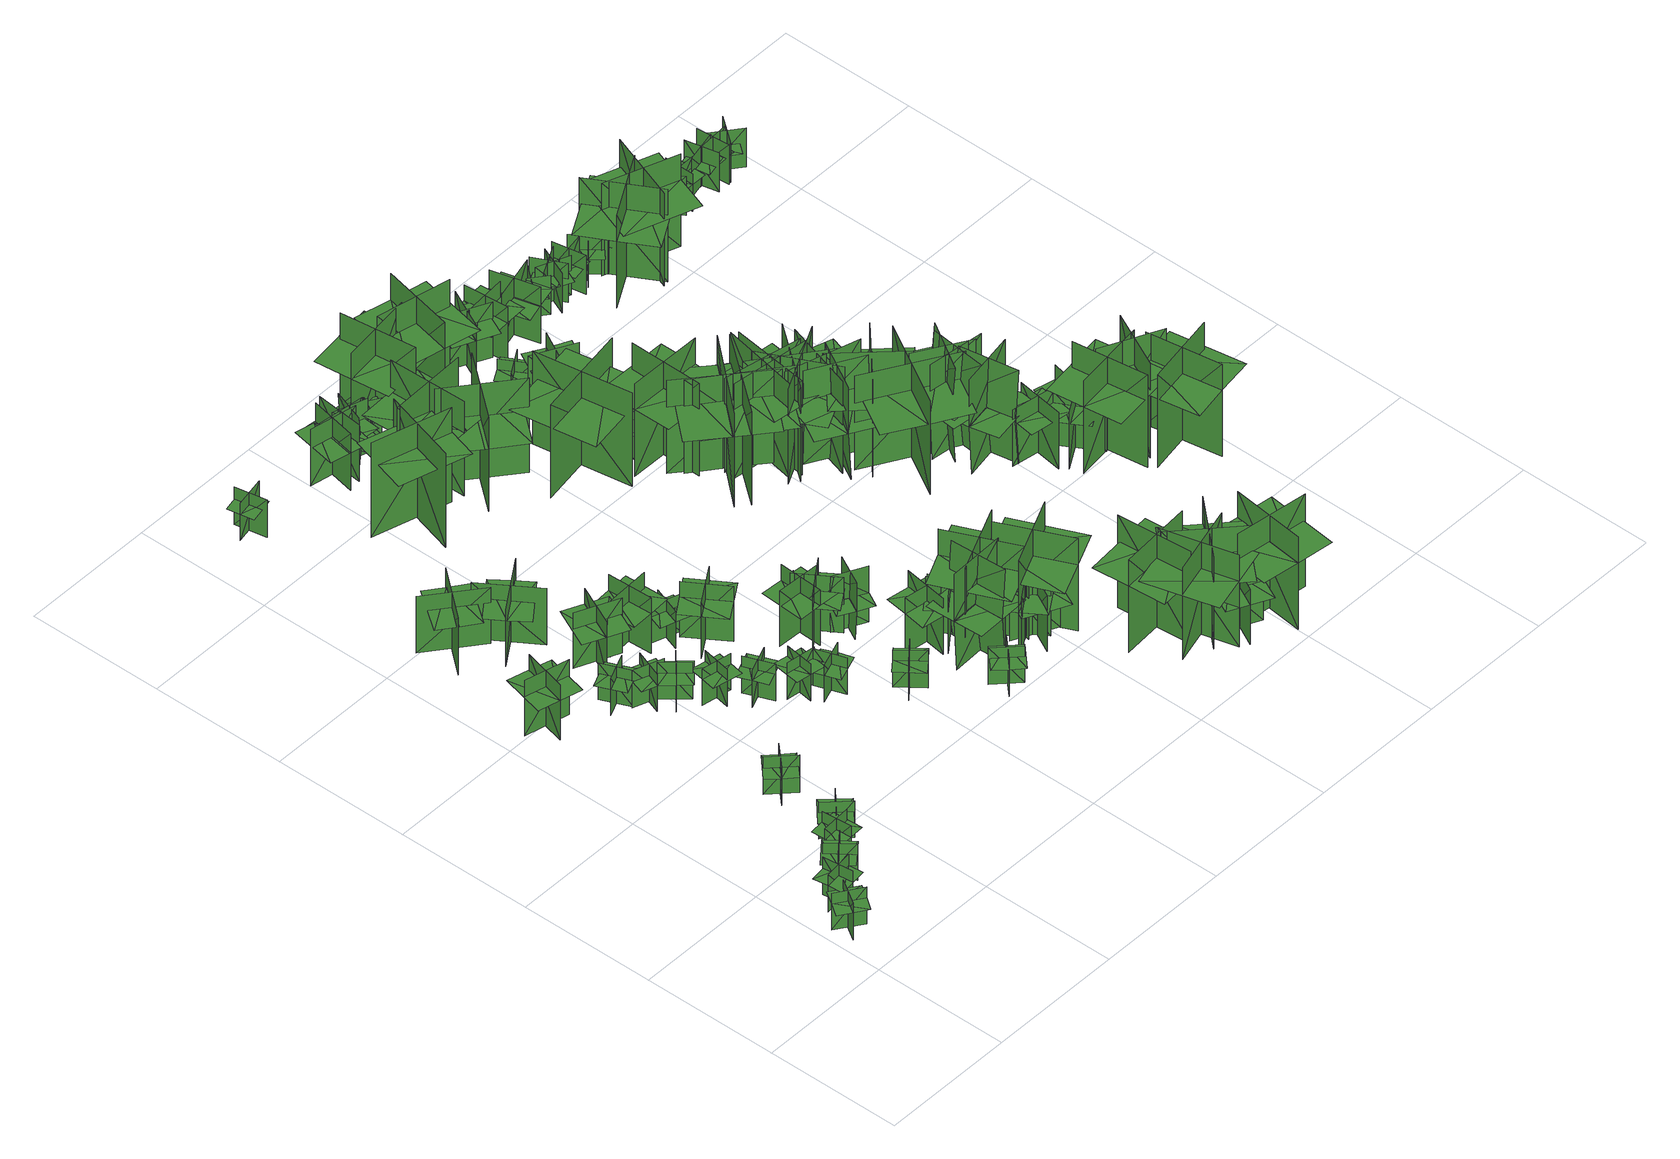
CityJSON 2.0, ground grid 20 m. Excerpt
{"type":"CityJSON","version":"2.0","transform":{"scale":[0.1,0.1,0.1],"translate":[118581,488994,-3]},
"CityObjects":{
"tree1":{"type":"SolitaryVegetationObject","geometry":[{"type":"MultiSurface","lod":"1","boundaries":[[[0,1,2]],[[0,2,3]],[[4,5,6]],[[4,6,7]],[[8,9,10]],[[8,10,11]],[[8,11,12]],[[8,12,13]]]}]},
"tree2":{"type":"SolitaryVegetationObject","geometry":[{"type":"MultiSurface","lod":"1","boundaries":[[[14,15,16]],[[14,16,17]],[[18,19,20]],[[18,20,21]],[[22,23,24]],[[22,24,25]],[[22,25,26]],[[22,26,27]]]}]},
"tree3":{"type":"SolitaryVegetationObject","geometry":[{"type":"MultiSurface","lod":"1","boundaries":[[[28,29,30]],[[28,30,31]],[[32,33,34]],[[32,34,35]],[[36,37,38]],[[36,38,39]],[[36,39,40]],[[36,40,41]]]}]},
"tree4":{"type":"SolitaryVegetationObject","geometry":[{"type":"MultiSurface","lod":"1","boundaries":[[[42,43,44]],[[42,44,45]],[[46,47,48]],[[46,48,49]],[[50,51,52]],[[50,52,53]],[[50,53,54]],[[50,54,55]]]}]},
"tree5":{"type":"SolitaryVegetationObject","geometry":[{"type":"MultiSurface","lod":"1","boundaries":[[[56,57,58]],[[56,58,59]],[[60,61,62]],[[60,62,63]],[[64,65,66]],[[64,66,67]],[[64,67,68]],[[64,68,69]]]}]},
"tree6":{"type":"SolitaryVegetationObject","geometry":[{"type":"MultiSurface","lod":"1","boundaries":[[[70,71,72]],[[70,72,73]],[[74,75,76]],[[74,76,77]],[[78,79,80]],[[78,80,81]],[[78,81,82]],[[78,82,83]]]}]},
"tree7":{"type":"SolitaryVegetationObject","geometry":[{"type":"MultiSurface","lod":"1","boundaries":[[[84,85,86]],[[84,86,87]],[[88,89,90]],[[88,90,91]],[[92,93,94]],[[92,94,95]],[[92,95,96]],[[92,96,97]]]}]},
"tree8":{"type":"SolitaryVegetationObject","geometry":[{"type":"MultiSurface","lod":"1","boundaries":[[[98,99,100]],[[98,100,101]],[[102,103,104]],[[102,104,105]],[[106,107,108]],[[106,108,109]],[[106,109,110]],[[106,110,111]]]}]},
"tree9":{"type":"SolitaryVegetationObject","geometry":[{"type":"MultiSurface","lod":"1","boundaries":[[[112,113,114]],[[112,114,115]],[[116,117,118]],[[116,118,119]],[[120,121,122]],[[120,122,123]],[[120,123,124]],[[120,124,125]]]}]},
"tree10":{"type":"SolitaryVegetationObject","geometry":[{"type":"MultiSurface","lod":"1","boundaries":[[[126,127,128]],[[126,128,129]],[[130,131,132]],[[130,132,133]],[[134,135,136]],[[134,136,137]],[[134,137,138]],[[134,138,139]]]}]},
"tree11":{"type":"SolitaryVegetationObject","geometry":[{"type":"MultiSurface","lod":"1","boundaries":[[[140,141,142]],[[140,142,143]],[[144,145,146]],[[144,146,147]],[[148,149,150]],[[148,150,151]],[[148,151,152]],[[148,152,153]]]}]},
"tree12":{"type":"SolitaryVegetationObject","geometry":[{"type":"MultiSurface","lod":"1","boundaries":[[[154,155,156]],[[154,156,157]],[[158,159,160]],[[158,160,161]],[[162,163,164]],[[162,164,165]],[[162,165,166]],[[162,166,167]]]}]},
"tree13":{"type":"SolitaryVegetationObject","geometry":[{"type":"MultiSurface","lod":"1","boundaries":[[[168,169,170]],[[168,170,171]],[[172,173,174]],[[172,174,175]],[[176,177,178]],[[176,178,179]],[[176,179,180]],[[176,180,181]]]}]},
"tree14":{"type":"SolitaryVegetationObject","geometry":[{"type":"MultiSurface","lod":"1","boundaries":[[[182,183,184]],[[182,184,185]],[[186,187,188]],[[186,188,189]],[[190,191,192]],[[190,192,193]],[[190,193,194]],[[190,194,195]]]}]},
"tree15":{"type":"SolitaryVegetationObject","geometry":[{"type":"MultiSurface","lod":"1","boundaries":[[[196,197,198]],[[196,198,199]],[[200,201,202]],[[200,202,203]],[[204,205,206]],[[204,206,207]],[[204,207,208]],[[204,208,209]]]}]},
"tree16":{"type":"SolitaryVegetationObject","geometry":[{"type":"MultiSurface","lod":"1","boundaries":[[[210,211,212]],[[210,212,213]],[[214,215,216]],[[214,216,217]],[[218,219,220]],[[218,220,221]],[[218,221,222]],[[218,222,223]]]}]},
"tree17":{"type":"SolitaryVegetationObject","geometry":[{"type":"MultiSurface","lod":"1","boundaries":[[[224,225,226]],[[224,226,227]],[[228,229,230]],[[228,230,231]],[[232,233,234]],[[232,234,235]],[[232,235,236]],[[232,236,237]]]}]},
"tree18":{"type":"SolitaryVegetationObject","geometry":[{"type":"MultiSurface","lod":"1","boundaries":[[[238,239,240]],[[238,240,241]],[[242,243,244]],[[242,244,245]],[[246,247,248]],[[246,248,249]],[[246,249,250]],[[246,250,251]]]}]},
"tree19":{"type":"SolitaryVegetationObject","geometry":[{"type":"MultiSurface","lod":"1","boundaries":[[[252,253,254]],[[252,254,255]],[[256,257,258]],[[256,258,259]],[[260,261,262]],[[260,262,263]],[[260,263,264]],[[260,264,265]]]}]},
"tree20":{"type":"SolitaryVegetationObject","geometry":[{"type":"MultiSurface","lod":"1","boundaries":[[[266,267,268]],[[266,268,269]],[[270,271,272]],[[270,272,273]],[[274,275,276]],[[274,276,277]],[[274,277,278]],[[274,278,279]]]}]},
"tree21":{"type":"SolitaryVegetationObject","geometry":[{"type":"MultiSurface","lod":"1","boundaries":[[[280,281,282]],[[280,282,283]],[[284,285,286]],[[284,286,287]],[[288,289,290]],[[288,290,291]],[[288,291,292]],[[288,292,293]]]}]},
"tree22":{"type":"SolitaryVegetationObject","geometry":[{"type":"MultiSurface","lod":"1","boundaries":[[[294,295,296]],[[294,296,297]],[[298,299,300]],[[298,300,301]],[[302,303,304]],[[302,304,305]],[[302,305,306]],[[302,306,307]]]}]},
"tree23":{"type":"SolitaryVegetationObject","geometry":[{"type":"MultiSurface","lod":"1","boundaries":[[[308,309,310]],[[308,310,311]],[[312,313,314]],[[312,314,315]],[[316,317,318]],[[316,318,319]],[[316,320,321]],[[316,321,317]]]}]},
"tree24":{"type":"SolitaryVegetationObject","geometry":[{"type":"MultiSurface","lod":"1","boundaries":[[[322,323,324]],[[322,324,325]],[[326,327,328]],[[326,328,329]],[[330,331,332]],[[330,332,333]],[[330,333,334]],[[330,334,335]]]}]},
"tree25":{"type":"SolitaryVegetationObject","geometry":[{"type":"MultiSurface","lod":"1","boundaries":[[[336,337,338]],[[336,338,339]],[[340,341,342]],[[340,342,343]],[[344,345,346]],[[344,346,347]],[[344,347,348]],[[344,348,349]]]}]},
"tree26":{"type":"SolitaryVegetationObject","geometry":[{"type":"MultiSurface","lod":"1","boundaries":[[[350,351,352]],[[350,352,353]],[[354,355,356]],[[354,356,357]],[[358,359,360]],[[358,360,361]],[[358,361,362]],[[358,362,363]]]}]},
"tree27":{"type":"SolitaryVegetationObject","geometry":[{"type":"MultiSurface","lod":"1","boundaries":[[[364,365,366]],[[364,366,367]],[[368,369,370]],[[368,370,371]],[[372,373,374]],[[372,374,375]],[[372,373,376]],[[372,376,377]]]}]},
"tree28":{"type":"SolitaryVegetationObject","geometry":[{"type":"MultiSurface","lod":"1","boundaries":[[[378,379,380]],[[378,380,381]],[[382,383,384]],[[382,384,385]],[[386,387,383]],[[386,383,382]],[[388,389,379]],[[388,379,378]],[[378,379,390]],[[378,390,391]],[[378,392,393]],[[378,393,379]]]}]},
"tree29":{"type":"SolitaryVegetationObject","geometry":[{"type":"MultiSurface","lod":"1","boundaries":[[[394,395,396]],[[394,396,397]],[[398,399,400]],[[398,400,401]],[[402,403,404]],[[402,404,405]],[[402,403,406]],[[402,406,407]]]}]},
"tree30":{"type":"SolitaryVegetationObject","geometry":[{"type":"MultiSurface","lod":"1","boundaries":[[[408,409,410]],[[408,410,411]],[[412,413,414]],[[412,414,415]],[[416,417,418]],[[416,418,419]],[[416,419,420]],[[416,420,421]]]}]},
"tree31":{"type":"SolitaryVegetationObject","geometry":[{"type":"MultiSurface","lod":"1","boundaries":[[[422,423,424]],[[422,424,425]],[[426,427,428]],[[426,428,429]],[[430,431,427]],[[430,427,426]],[[432,433,423]],[[432,423,422]],[[422,423,434]],[[422,434,435]],[[422,436,437]],[[422,437,423]]]}]},
"tree32":{"type":"SolitaryVegetationObject","geometry":[{"type":"MultiSurface","lod":"1","boundaries":[[[438,439,440]],[[438,440,441]],[[442,443,444]],[[442,444,445]],[[446,447,443]],[[446,443,442]],[[448,449,439]],[[448,439,438]],[[438,439,450]],[[438,450,451]],[[438,452,453]],[[438,453,439]]]}]},
"tree33":{"type":"SolitaryVegetationObject","geometry":[{"type":"MultiSurface","lod":"1","boundaries":[[[454,455,456]],[[454,456,457]],[[458,459,460]],[[458,460,461]],[[462,463,464]],[[462,464,465]],[[462,463,466]],[[462,466,467]]]}]},
"tree34":{"type":"SolitaryVegetationObject","geometry":[{"type":"MultiSurface","lod":"1","boundaries":[[[468,469,470]],[[468,470,471]],[[472,473,474]],[[472,474,475]],[[476,477,478]],[[476,478,479]],[[476,479,480]],[[476,480,481]]]}]},
"tree35":{"type":"SolitaryVegetationObject","geometry":[{"type":"MultiSurface","lod":"1","boundaries":[[[482,483,484]],[[482,484,485]],[[486,487,488]],[[486,488,489]],[[490,491,492]],[[490,492,493]],[[490,493,494]],[[490,494,495]]]}]},
"tree36":{"type":"SolitaryVegetationObject","geometry":[{"type":"MultiSurface","lod":"1","boundaries":[[[496,497,498]],[[496,498,499]],[[500,501,502]],[[500,502,503]],[[504,505,506]],[[504,506,507]],[[504,505,508]],[[504,508,509]]]}]},
"tree37":{"type":"SolitaryVegetationObject","geometry":[{"type":"MultiSurface","lod":"1","boundaries":[[[510,511,512]],[[510,512,513]],[[514,515,516]],[[514,516,517]],[[518,519,520]],[[518,520,521]],[[518,521,522]],[[518,522,523]]]}]},
"tree38":{"type":"SolitaryVegetationObject","geometry":[{"type":"MultiSurface","lod":"1","boundaries":[[[524,525,526]],[[524,526,527]],[[528,529,530]],[[528,530,531]],[[532,533,534]],[[532,534,535]],[[532,535,536]],[[532,536,537]]]}]},
"tree39":{"type":"SolitaryVegetationObject","geometry":[{"type":"MultiSurface","lod":"1","boundaries":[[[538,539,540]],[[538,540,541]],[[542,543,544]],[[542,544,545]],[[546,547,548]],[[546,548,549]],[[546,549,550]],[[546,550,551]]]}]},
"tree40":{"type":"SolitaryVegetationObject","geometry":[{"type":"MultiSurface","lod":"1","boundaries":[[[552,553,554]],[[552,554,555]],[[556,557,558]],[[556,558,559]],[[560,561,562]],[[560,562,563]],[[560,563,564]],[[560,564,565]]]}]},
"tree41":{"type":"SolitaryVegetationObject","geometry":[{"type":"MultiSurface","lod":"1","boundaries":[[[566,567,568]],[[566,568,569]],[[570,571,572]],[[570,572,573]],[[574,575,576]],[[574,576,577]],[[574,577,578]],[[574,578,579]]]}]},
"tree42":{"type":"SolitaryVegetationObject","geometry":[{"type":"MultiSurface","lod":"1","boundaries":[[[580,581,582]],[[580,582,583]],[[584,585,586]],[[584,586,587]],[[588,589,590]],[[588,590,591]],[[588,591,592]],[[588,592,593]]]}]},
"tree43":{"type":"SolitaryVegetationObject","geometry":[{"type":"MultiSurface","lod":"1","boundaries":[[[594,595,596]],[[594,596,597]],[[598,599,600]],[[598,600,601]],[[602,603,604]],[[602,604,605]],[[602,605,606]],[[602,606,607]]]}]},
"tree44":{"type":"SolitaryVegetationObject","geometry":[{"type":"MultiSurface","lod":"1","boundaries":[[[608,609,610]],[[608,610,611]],[[612,613,614]],[[612,614,615]],[[616,617,618]],[[616,618,619]],[[616,619,620]],[[616,620,621]]]}]},
"tree45":{"type":"SolitaryVegetationObject","geometry":[{"type":"MultiSurface","lod":"1","boundaries":[[[622,623,624]],[[622,624,625]],[[626,627,628]],[[626,628,629]],[[630,631,632]],[[630,632,633]],[[630,633,634]],[[630,634,635]]]}]},
"tree46":{"type":"SolitaryVegetationObject","geometry":[{"type":"MultiSurface","lod":"1","boundaries":[[[636,637,638]],[[636,638,639]],[[640,641,642]],[[640,642,643]],[[644,645,646]],[[644,646,647]],[[644,647,648]],[[644,648,649]]]}]},
"tree47":{"type":"SolitaryVegetationObject","geometry":[{"type":"MultiSurface","lod":"1","boundaries":[[[650,651,652]],[[650,652,653]],[[654,655,656]],[[654,656,657]],[[658,659,660]],[[658,660,661]],[[658,661,662]],[[658,662,663]]]}]},
"tree48":{"type":"SolitaryVegetationObject","geometry":[{"type":"MultiSurface","lod":"1","boundaries":[[[664,665,666]],[[664,666,667]],[[668,669,670]],[[668,670,671]],[[672,673,674]],[[672,674,675]],[[672,675,676]],[[672,676,677]]]}]},
"tree49":{"type":"SolitaryVegetationObject","geometry":[{"type":"MultiSurface","lod":"1","boundaries":[[[678,679,680]],[[678,680,681]],[[682,683,684]],[[682,684,685]],[[686,687,688]],[[686,688,689]],[[686,689,690]],[[686,690,691]]]}]},
"tree50":{"type":"SolitaryVegetationObject","geometry":[{"type":"MultiSurface","lod":"1","boundaries":[[[692,693,694]],[[692,694,695]],[[696,697,698]],[[696,698,699]],[[700,701,702]],[[700,702,703]],[[700,703,704]],[[700,704,705]]]}]},
"tree51":{"type":"SolitaryVegetationObject","geometry":[{"type":"MultiSurface","lod":"1","boundaries":[[[706,707,708]],[[706,708,709]],[[710,711,712]],[[710,712,713]],[[714,715,716]],[[714,716,717]],[[714,717,718]],[[714,718,719]]]}]},
"tree52":{"type":"SolitaryVegetationObject","geometry":[{"type":"MultiSurface","lod":"1","boundaries":[[[720,721,722]],[[720,722,723]],[[724,725,726]],[[724,726,727]],[[728,729,730]],[[728,730,731]],[[728,731,732]],[[728,732,733]]]}]},
"tree53":{"type":"SolitaryVegetationObject","geometry":[{"type":"MultiSurface","lod":"1","boundaries":[[[734,735,736]],[[734,736,737]],[[738,739,740]],[[738,740,741]],[[742,743,744]],[[742,744,745]],[[742,745,746]],[[742,746,747]]]}]},
"tree54":{"type":"SolitaryVegetationObject","geometry":[{"type":"MultiSurface","lod":"1","boundaries":[[[748,749,750]],[[748,750,751]],[[752,753,754]],[[752,754,755]],[[756,757,758]],[[756,758,759]],[[756,759,760]],[[756,760,761]]]}]},
"tree55":{"type":"SolitaryVegetationObject","geometry":[{"type":"MultiSurface","lod":"1","boundaries":[[[762,763,764]],[[762,764,765]],[[766,767,768]],[[766,768,769]],[[770,771,772]],[[770,772,773]],[[770,773,774]],[[770,774,775]]]}]},
"tree56":{"type":"SolitaryVegetationObject","geometry":[{"type":"MultiSurface","lod":"1","boundaries":[[[776,777,778]],[[776,778,779]],[[780,781,782]],[[780,782,783]],[[784,785,786]],[[784,786,787]],[[784,787,788]],[[784,788,789]]]}]},
"tree57":{"type":"SolitaryVegetationObject","geometry":[{"type":"MultiSurface","lod":"1","boundaries":[[[790,791,792]],[[790,792,793]],[[794,795,796]],[[794,796,797]],[[798,799,800]],[[798,800,801]],[[798,801,802]],[[798,802,803]]]}]},
"tree58":{"type":"SolitaryVegetationObject","geometry":[{"type":"MultiSurface","lod":"1","boundaries":[[[804,805,806]],[[804,806,807]],[[808,809,810]],[[808,810,811]],[[812,813,814]],[[812,814,815]],[[812,815,816]],[[812,816,817]]]}]},
"tree59":{"type":"SolitaryVegetationObject","geometry":[{"type":"MultiSurface","lod":"1","boundaries":[[[818,819,820]],[[818,820,821]],[[822,823,824]],[[822,824,825]],[[826,827,828]],[[826,828,829]],[[826,829,830]],[[826,830,831]]]}]},
"tree60":{"type":"SolitaryVegetationObject","geometry":[{"type":"MultiSurface","lod":"1","boundaries":[[[832,833,834]],[[832,834,835]],[[836,837,838]],[[836,838,839]],[[840,841,842]],[[840,842,843]],[[840,844,845]],[[840,845,841]]]}]},
"tree61":{"type":"SolitaryVegetationObject","geometry":[{"type":"MultiSurface","lod":"1","boundaries":[[[846,847,848]],[[846,848,849]],[[850,851,852]],[[850,852,853]],[[854,855,856]],[[854,856,857]],[[854,857,858]],[[854,858,859]]]}]},
"tree62":{"type":"SolitaryVegetationObject","geometry":[{"type":"MultiSurface","lod":"1","boundaries":[[[860,861,862]],[[860,862,863]],[[864,865,866]],[[864,866,867]],[[868,869,870]],[[868,870,871]],[[868,872,873]],[[868,873,869]]]}]},
"tree63":{"type":"SolitaryVegetationObject","geometry":[{"type":"MultiSurface","lod":"1","boundaries":[[[874,875,876]],[[874,876,877]],[[878,879,880]],[[878,880,881]],[[882,883,884]],[[882,884,885]],[[882,885,886]],[[882,886,887]]]}]},
"tree64":{"type":"SolitaryVegetationObject","geometry":[{"type":"MultiSurface","lod":"1","boundaries":[[[888,889,890]],[[888,890,891]],[[892,893,894]],[[892,894,895]],[[896,897,898]],[[896,898,899]],[[896,897,900]],[[896,900,901]]]}]},
"tree65":{"type":"SolitaryVegetationObject","geometry":[{"type":"MultiSurface","lod":"1","boundaries":[[[902,903,904]],[[902,904,905]],[[906,907,908]],[[906,908,909]],[[910,911,912]],[[910,912,913]],[[910,914,915]],[[910,915,911]]]}]},
"tree66":{"type":"SolitaryVegetationObject","geometry":[{"type":"MultiSurface","lod":"1","boundaries":[[[916,917,918]],[[916,918,919]],[[920,921,922]],[[920,922,923]],[[924,925,926]],[[924,926,927]],[[924,925,928]],[[924,928,929]]]}]},
"tree67":{"type":"SolitaryVegetationObject","geometry":[{"type":"MultiSurface","lod":"1","boundaries":[[[930,931,932]],[[930,932,933]],[[934,935,936]],[[934,936,937]],[[938,939,940]],[[938,940,941]],[[938,939,942]],[[938,942,943]]]}]},
"tree68":{"type":"SolitaryVegetationObject","geometry":[{"type":"MultiSurface","lod":"1","boundaries":[[[944,945,946]],[[944,946,947]],[[948,949,950]],[[948,950,951]],[[952,953,954]],[[952,954,955]],[[952,955,956]],[[952,956,957]]]}]},
"tree69":{"type":"SolitaryVegetationObject","geometry":[{"type":"MultiSurface","lod":"1","boundaries":[[[958,959,960]],[[958,960,961]],[[962,963,964]],[[962,964,965]],[[966,967,963]],[[966,963,962]],[[968,969,959]],[[968,959,958]],[[958,959,970]],[[958,970,971]],[[958,972,973]],[[958,973,959]]]}]},
"tree70":{"type":"SolitaryVegetationObject","geometry":[{"type":"MultiSurface","lod":"1","boundaries":[[[974,975,976]],[[974,976,977]],[[978,979,980]],[[978,980,981]],[[982,983,984]],[[982,984,985]],[[982,985,986]],[[982,986,987]]]}]},
"tree71":{"type":"SolitaryVegetationObject","geometry":[{"type":"MultiSurface","lod":"1","boundaries":[[[988,989,990]],[[988,990,991]],[[992,993,994]],[[992,994,995]],[[996,997,998]],[[996,998,999]],[[996,999,1000]],[[996,1000,1001]]]}]},
"tree72":{"type":"SolitaryVegetationObject","geometry":[{"type":"MultiSurface","lod":"1","boundaries":[[[1002,1003,1004]],[[1002,1004,1005]],[[1006,1007,1008]],[[1006,1008,1009]],[[1010,1011,1012]],[[1010,1012,1013]],[[1010,1013,1014]],[[1010,1014,1015]]]}]},
"tree73":{"type":"SolitaryVegetationObject","geometry":[{"type":"MultiSurface","lod":"1","boundaries":[[[1016,1017,1018]],[[1016,1018,1019]],[[1020,1021,1022]],[[1020,1022,1023]],[[1024,1025,1026]],[[1024,1026,1027]],[[1024,1025,1028]],[[1024,1028,1029]]]}]},
"tree74":{"type":"SolitaryVegetationObject","geometry":[{"type":"MultiSurface","lod":"1","boundaries":[[[1030,1031,1032]],[[1030,1032,1033]],[[1034,1035,1036]],[[1034,1036,1037]],[[1038,1039,1040]],[[1038,1040,1041]],[[1038,1041,1042]],[[1038,1042,1043]]]}]},
"tree75":{"type":"SolitaryVegetationObject","geometry":[{"type":"MultiSurface","lod":"1","boundaries":[[[1044,1045,1046]],[[1044,1046,1047]],[[1048,1049,1050]],[[1048,1050,1051]],[[1052,1053,1049]],[[1052,1049,1048]],[[1054,1055,1045]],[[1054,1045,1044]],[[1044,1045,1056]],[[1044,1056,1057]],[[1044,1058,1059]],[[1044,1059,1045]]]}]},
"tree76":{"type":"SolitaryVegetationObject","geometry":[{"type":"MultiSurface","lod":"1","boundaries":[[[1060,1061,1062]],[[1060,1062,1063]],[[1064,1065,1066]],[[1064,1066,1067]],[[1068,1069,1065]],[[1068,1065,1064]],[[1070,1071,1061]],[[1070,1061,1060]],[[1060,1061,1072]],[[1060,1072,1073]],[[1060,1074,1075]],[[1060,1075,1061]]]}]},
"tree77":{"type":"SolitaryVegetationObject","geometry":[{"type":"MultiSurface","lod":"1","boundaries":[[[1076,1077,1078]],[[1076,1078,1079]],[[1080,1081,1082]],[[1080,1082,1083]],[[1084,1085,1081]],[[1084,1081,1080]],[[1086,1087,1077]],[[1086,1077,1076]],[[1076,1077,1088]],[[1076,1088,1089]],[[1076,1090,1091]],[[1076,1091,1077]]]}]},
"tree78":{"type":"SolitaryVegetationObject","geometry":[{"type":"MultiSurface","lod":"1","boundaries":[[[1092,1093,1094]],[[1092,1094,1095]],[[1096,1097,1098]],[[1096,1098,1099]],[[1100,1101,1102]],[[1100,1102,1103]],[[1100,1104,1105]],[[1100,1105,1101]]]}]},
"tree79":{"type":"SolitaryVegetationObject","geometry":[{"type":"MultiSurface","lod":"1","boundaries":[[[1106,1107,1108]],[[1106,1108,1109]],[[1110,1111,1112]],[[1110,1112,1113]],[[1114,1115,1116]],[[1114,1116,1117]],[[1114,1117,1118]],[[1114,1118,1119]]]}]},
"tree80":{"type":"SolitaryVegetationObject","geometry":[{"type":"MultiSurface","lod":"1","boundaries":[[[1120,1121,1122]],[[1120,1122,1123]],[[1124,1125,1126]],[[1124,1126,1127]],[[1128,1129,1130]],[[1128,1130,1131]],[[1128,1131,1132]],[[1128,1132,1133]]]}]},
"tree81":{"type":"SolitaryVegetationObject","geometry":[{"type":"MultiSurface","lod":"1","boundaries":[[[1134,1135,1136]],[[1134,1136,1137]],[[1138,1139,1140]],[[1138,1140,1141]],[[1142,1143,1144]],[[1142,1144,1145]],[[1142,1146,1147]],[[1142,1147,1143]]]}]},
"tree82":{"type":"SolitaryVegetationObject","geometry":[{"type":"MultiSurface","lod":"1","boundaries":[[[1148,1149,1150]],[[1148,1150,1151]],[[1152,1153,1154]],[[1152,1154,1155]],[[1156,1157,1158]],[[1156,1158,1159]],[[1156,1159,1160]],[[1156,1160,1161]]]}]},
"tree83":{"type":"SolitaryVegetationObject","geometry":[{"type":"MultiSurface","lod":"1","boundaries":[[[1162,1163,1164]],[[1162,1164,1165]],[[1166,1167,1168]],[[1166,1168,1169]],[[1170,1171,1172]],[[1170,1172,1173]],[[1170,1173,1174]],[[1170,1174,1175]]]}]},
"tree84":{"type":"SolitaryVegetationObject","geometry":[{"type":"MultiSurface","lod":"1","boundaries":[[[1176,1177,1178]],[[1176,1178,1179]],[[1180,1181,1182]],[[1180,1182,1183]],[[1184,1185,1186]],[[1184,1186,1187]],[[1184,1187,1188]],[[1184,1188,1189]]]}]},
"tree85":{"type":"SolitaryVegetationObject","geometry":[{"type":"MultiSurface","lod":"1","boundaries":[[[1190,1191,1192]],[[1190,1192,1193]],[[1194,1195,1196]],[[1194,1196,1197]],[[1198,1199,1200]],[[1198,1200,1201]],[[1198,1201,1202]],[[1198,1202,1203]]]}]},
"tree86":{"type":"SolitaryVegetationObject","geometry":[{"type":"MultiSurface","lod":"1","boundaries":[[[1204,1205,1206]],[[1204,1206,1207]],[[1208,1209,1210]],[[1208,1210,1211]],[[1212,1213,1214]],[[1212,1214,1215]],[[1212,1215,1216]],[[1212,1216,1217]]]}]},
"tree87":{"type":"SolitaryVegetationObject","geometry":[{"type":"MultiSurface","lod":"1","boundaries":[[[1218,1219,1220]],[[1218,1220,1221]],[[1222,1223,1224]],[[1222,1224,1225]],[[1226,1227,1228]],[[1226,1228,1229]],[[1226,1230,1231]],[[1226,1231,1227]]]}]},
"tree88":{"type":"SolitaryVegetationObject","geometry":[{"type":"MultiSurface","lod":"1","boundaries":[[[1232,1233,1234]],[[1232,1234,1235]],[[1236,1237,1238]],[[1236,1238,1239]],[[1240,1241,1242]],[[1240,1242,1243]],[[1240,1243,1244]],[[1240,1244,1245]]]}]},
"tree89":{"type":"SolitaryVegetationObject","geometry":[{"type":"MultiSurface","lod":"1","boundaries":[[[1246,1247,1248]],[[1246,1248,1249]],[[1250,1251,1252]],[[1250,1252,1253]],[[1254,1255,1256]],[[1254,1256,1257]],[[1254,1257,1258]],[[1254,1258,1259]]]}]},
"tree90":{"type":"SolitaryVegetationObject","geometry":[{"type":"MultiSurface","lod":"1","boundaries":[[[1260,1261,1262]],[[1260,1262,1263]],[[1264,1265,1266]],[[1264,1266,1267]],[[1268,1269,1270]],[[1268,1270,1271]],[[1268,1271,1272]],[[1268,1272,1273]]]}]},
"tree91":{"type":"SolitaryVegetationObject","geometry":[{"type":"MultiSurface","lod":"1","boundaries":[[[1274,1275,1276]],[[1274,1276,1277]],[[1278,1279,1280]],[[1278,1280,1281]],[[1282,1283,1284]],[[1282,1284,1285]],[[1282,1285,1286]],[[1282,1286,1287]]]}]},
"tree92":{"type":"SolitaryVegetationObject","geometry":[{"type":"MultiSurface","lod":"1","boundaries":[[[1288,1289,1290]],[[1288,1290,1291]],[[1292,1293,1294]],[[1292,1294,1295]],[[1296,1297,1298]],[[1296,1298,1299]],[[1296,1299,1300]],[[1296,1300,1301]]]}]},
"tree93":{"type":"SolitaryVegetationObject","geometry":[{"type":"MultiSurface","lod":"1","boundaries":[[[1302,1303,1304]],[[1302,1304,1305]],[[1306,1307,1308]],[[1306,1308,1309]],[[1310,1311,1312]],[[1310,1312,1313]],[[1310,1313,1314]],[[1310,1314,1315]]]}]},
"tree94":{"type":"SolitaryVegetationObject","geometry":[{"type":"MultiSurface","lod":"1","boundaries":[[[1316,1317,1318]],[[1316,1318,1319]],[[1320,1321,1322]],[[1320,1322,1323]],[[1324,1325,1326]],[[1324,1326,1327]],[[1324,1325,1328]],[[1324,1328,1329]]]}]},
"tree95":{"type":"SolitaryVegetationObject","geometry":[{"type":"MultiSurface","lod":"1","boundaries":[[[1330,1331,1332]],[[1330,1332,1333]],[[1334,1335,1336]],[[1334,1336,1337]],[[1338,1339,1340]],[[1338,1340,1341]],[[1338,1341,1342]],[[1338,1342,1343]]]}]},
"tree96":{"type":"SolitaryVegetationObject","geometry":[{"type":"MultiSurface","lod":"1","boundaries":[[[1344,1345,1346]],[[1344,1346,1347]],[[1348,1349,1350]],[[1348,1350,1351]],[[1352,1353,1354]],[[1352,1354,1355]],[[1352,1355,1356]],[[1352,1356,1357]]]}]},
"tree97":{"type":"SolitaryVegetationObject","geometry":[{"type":"MultiSurface","lod":"1","boundaries":[[[1358,1359,1360]],[[1358,1360,1361]],[[1362,1363,1364]],[[1362,1364,1365]],[[1366,1367,1368]],[[1366,1368,1369]],[[1366,1369,1370]],[[1366,1370,1371]]]}]},
"tree98":{"type":"SolitaryVegetationObject","geometry":[{"type":"MultiSurface","lod":"1","boundaries":[[[1372,1373,1374]],[[1372,1374,1375]],[[1376,1377,1378]],[[1376,1378,1379]],[[1380,1381,1382]],[[1380,1382,1383]],[[1380,1383,1384]],[[1380,1384,1385]]]}]},
"tree99":{"type":"SolitaryVegetationObject","geometry":[{"type":"MultiSurface","lod":"1","boundaries":[[[1386,1387,1388]],[[1386,1388,1389]],[[1390,1391,1392]],[[1390,1392,1393]],[[1394,1395,1396]],[[1394,1396,1397]],[[1394,1397,1398]],[[1394,1398,1399]]]}]},
"tree100":{"type":"SolitaryVegetationObject","geometry":[{"type":"MultiSurface","lod":"1","boundaries":[[[1400,1401,1402]],[[1400,1402,1403]],[[1404,1405,1406]],[[1404,1406,1407]],[[1408,1409,1410]],[[1408,1410,1411]],[[1408,1411,1412]],[[1408,1412,1413]]]}]}
},
"vertices":[
[41,93,14],[17,56,14],[17,56,75],[41,93,75],[13,88,14],[50,63,14],[50,63,75],[13,88,75],[13,88,58],[0,69,58],[37,45,58],[50,63,58],[62,82,58],[25,106,58],
[59,94,15],[54,138,15],[54,138,77],[59,94,77],[78,117,15],[34,112,15],[34,112,77],[78,117,77],[78,117,59],[75,139,59],[31,134,59],[34,112,59],[36,90,59],[80,95,59],
[73,155,16],[100,121,16],[100,121,77],[73,155,77],[69,126,16],[104,154,16],[104,154,77],[69,126,77],[69,126,60],[83,109,60],[118,136,60],[104,154,60],[90,171,60],[55,143,60],
[137,172,16],[93,169,16],[93,169,78],[137,172,78],[115,192,16],[118,148,16],[118,148,78],[115,192,78],[115,192,60],[93,190,60],[96,146,60],[118,148,60],[140,149,60],[137,193,60],
[125,207,16],[156,175,16],[156,175,77],[125,207,77],[125,178,16],[157,208,16],[157,208,77],[125,178,77],[125,178,60],[140,162,60],[172,192,60],[157,208,60],[141,224,60],[109,194,60],
[30,602,14],[95,586,14],[95,586,106],[30,602,106],[53,564,14],[69,629,14],[69,629,106],[53,564,106],[53,564,80],[85,556,80],[101,620,80],[69,629,80],[37,637,80],[21,572,80],
[138,308,20],[170,277,20],[170,277,82],[138,308,82],[138,278,20],[169,310,20],[169,310,82],[138,278,82],[138,278,64],[154,263,64],[185,295,64],[169,310,64],[153,325,64],[122,294,64],
[156,536,15],[138,577,15],[138,577,76],[156,536,76],[167,564,15],[126,546,15],[126,546,76],[167,564,76],[167,564,59],[158,584,59],[117,566,59],[126,546,59],[135,526,59],[176,544,59],
[115,805,18],[56,733,18],[56,733,112],[115,805,112],[52,798,18],[52,798,112],[125,740,112],[125,740,18],[109,799,87],[84,818,87],[41,759,87],[66,740,87],[91,722,87],[134,781,87],
[170,509,14],[185,550,14],[185,550,76],[170,509,76],[197,521,14],[155,536,14],[155,536,76],[197,521,76],[197,521,58],[205,542,58],[163,557,58],[155,536,58],[148,515,58],[190,500,58],
[215,490,15],[186,523,15],[186,523,76],[215,490,76],[217,520,15],[184,490,15],[184,490,76],[217,520,76],[217,520,59],[202,536,59],[169,507,59],[184,490,59],[199,474,59],[232,503,59],
[106,699,18],[184,751,18],[184,751,112],[106,699,112],[168,687,18],[168,687,112],[116,764,112],[116,764,18],[113,703,87],[132,678,87],[190,722,87],[172,746,87],[153,771,87],[95,728,87],
[157,634,19],[217,607,19],[217,607,111],[157,634,111],[172,593,19],[200,653,19],[200,653,111],[172,593,111],[172,593,85],[202,579,85],[230,639,85],[200,653,85],[170,667,85],[142,607,85],
[232,449,16],[240,492,16],[240,492,77],[232,449,77],[257,465,16],[213,473,16],[213,473,77],[257,465,77],[257,465,60],[261,487,60],[217,495,60],[213,473,60],[209,452,60],[253,443,60],
[263,453,14],[280,412,14],[280,412,76],[263,453,76],[252,426,14],[293,442,14],[293,442,76],[252,426,76],[252,426,59],[260,405,59],[301,422,59],[293,442,59],[284,463,59],[243,446,59],
[86,1124,11],[95,1078,11],[95,1078,73],[86,1124,73],[69,1099,11],[69,1099,73],[115,1108,73],[115,1108,11],[69,1099,54],[73,1080,54],[110,1088,54],[106,1107,54],[102,1126,54],[66,1118,54],
[273,620,14],[207,617,14],[207,617,107],[273,620,107],[241,650,14],[244,583,14],[244,583,107],[241,650,107],[241,650,81],[208,648,81],[211,582,81],[244,583,81],[277,585,81],[274,651,81],
[289,401,17],[332,395,17],[332,395,78],[289,401,78],[306,378,17],[312,421,17],[312,421,78],[306,378,78],[306,378,61],[328,374,61],[334,418,61],[312,421,61],[290,425,61],[284,381,61],
[344,352,17],[329,394,17],[329,394,78],[344,352,78],[357,379,17],[315,364,17],[315,364,78],[357,379,78],[357,379,61],[349,399,61],[307,384,61],[315,364,61],[323,343,61],[364,358,61],
[297,582,15],[255,596,15],[255,596,77],[297,582,77],[284,608,15],[270,566,15],[270,566,77],[284,608,77],[284,608,59],[263,615,59],[249,573,59],[270,566,59],[291,559,59],[305,601,59],
[333,567,15],[277,531,15],[277,531,107],[333,567,107],[289,576,15],[326,521,15],[326,521,107],[289,576,107],[289,576,82],[262,558,82],[298,503,82],[326,521,82],[354,539,82],[317,595,82],
[422,318,14],[388,290,14],[388,290,76],[422,318,76],[393,321,14],[421,287,14],[421,287,76],[393,321,76],[393,321,59],[376,307,59],[403,273,59],[421,287,59],[438,301,59],[410,335,59],
[176,979,15],[289,947,15],[289,947,172],[176,979,172],[222,898,15],[254,1011,15],[254,1011,172],[222,898,172],[185,976,131],[289,947,131],[302,991,131],[198,1021,131],[172,931,131],[276,902,131],
[423,469,16],[356,472,16],[356,472,108],[423,469,108],[393,502,16],[390,436,16],[390,436,108],[393,502,108],[393,502,82],[360,504,82],[356,437,82],[390,436,82],[423,434,82],[427,500,82],
[432,476,16],[378,438,16],[378,438,108],[432,476,108],[389,484,16],[426,429,16],[426,429,108],[389,484,108],[389,484,82],[362,465,82],[399,411,82],[426,429,82],[454,448,82],[416,503,82],
[504,203,16],[472,234,16],[472,234,77],[504,203,77],[504,233,16],[473,201,16],[473,201,77],[504,233,77],[504,233,60],[488,248,60],[457,217,60],[473,201,60],[489,186,60],[520,217,60],
[237,1123,15],[223,1054,15],[223,1054,109],[237,1123,109],[197,1096,15],[266,1083,15],[266,1083,109],[197,1096,109],[234,1123,78],[221,1054,78],[255,1047,78],[269,1117,78],[193,1060,78],[206,1129,78],
[451,454,63],[427,409,63],[450,397,63],[474,442,63],[462,420,63],[417,444,63],[415,441,110],[460,418,110],[460,418,17],[415,441,17],[449,455,17],[425,410,17],[427,409,110],[451,454,110],[428,466,63],[404,421,63],
[212,1095,15],[282,1087,15],[282,1087,109],[212,1095,109],[242,1057,15],[249,1127,15],[249,1127,109],[242,1057,109],[212,1092,77],[282,1085,77],[285,1120,77],[215,1127,77],[279,1057,77],[209,1064,77],
[475,310,18],[485,376,18],[485,376,111],[475,310,111],[511,336,18],[445,346,18],[445,346,111],[511,336,111],[511,336,85],[516,369,85],[450,379,85],[445,346,85],[440,313,85],[506,303,85],
[286,1081,61],[238,1097,61],[230,1072,62],[278,1056,62],[255,1065,61],[271,1113,61],[269,1114,108],[252,1066,108],[252,1066,15],[269,1114,15],[287,1083,15],[239,1099,15],[238,1097,108],[286,1081,108],[295,1105,62],[246,1122,62],
[466,284,95],[551,287,95],[549,331,95],[464,328,95],[505,328,95],[508,243,95],[514,243,173],[510,328,173],[510,328,17],[514,243,17],[466,280,17],[551,284,17],[551,287,173],[466,284,173],[468,241,95],[553,244,95],
[309,944,13],[306,1061,13],[306,1061,170],[309,944,170],[364,1002,13],[246,998,13],[246,998,170],[364,1002,170],[313,944,118],[309,1061,118],[250,1059,118],[254,942,118],[357,1062,118],[360,945,118],
[533,346,19],[480,306,19],[480,306,112],[533,346,112],[490,352,19],[530,299,19],[530,299,112],[490,352,112],[490,352,86],[463,332,86],[503,279,86],[530,299,86],[556,319,86],[516,372,86],
[537,287,20],[502,344,20],[502,344,112],[537,287,112],[548,330,20],[491,296,20],[491,296,112],[548,330,112],[548,330,86],[530,358,86],[474,324,86],[491,296,86],[508,267,86],[565,301,86],
[381,995,13],[307,903,13],[307,903,170],[381,995,170],[302,986,13],[393,912,13],[393,912,170],[302,986,170],[378,997,117],[304,906,117],[350,869,117],[424,960,117],[268,936,117],[341,1027,117],
[586,328,17],[485,283,17],[485,283,171],[586,328,171],[517,355,17],[563,254,17],[563,254,171],[517,355,171],[517,355,128],[467,332,128],[512,231,128],[563,254,128],[613,277,128],[568,378,128],
[324,1092,15],[286,1114,15],[286,1114,76],[324,1092,76],[317,1121,15],[295,1082,15],[295,1082,76],[317,1121,76],[317,1121,59],[297,1131,59],[276,1093,59],[295,1082,59],[314,1071,59],[336,1110,59],
[584,284,18],[518,321,18],[518,321,114],[584,284,114],[571,328,18],[571,328,114],[535,262,114],[535,262,18],[571,328,81],[536,348,81],[499,282,81],[535,262,81],[570,242,81],[607,308,81],
[587,233,18],[549,288,18],[549,288,111],[587,233,111],[595,276,18],[540,239,18],[540,239,111],[595,276,111],[595,276,85],[577,304,85],[522,267,85],[540,239,85],[559,212,85],[614,249,85],
[607,235,18],[547,265,18],[547,265,110],[607,235,110],[593,277,18],[563,218,18],[563,218,110],[593,277,110],[593,277,84],[563,292,84],[533,233,84],[563,218,84],[593,203,84],[622,263,84],
[582,337,16],[529,283,16],[529,283,113],[582,337,113],[535,336,16],[535,336,113],[590,284,113],[590,284,16],[535,336,79],[507,307,79],[561,254,79],[590,284,79],[618,313,79],[564,366,79],
[594,323,16],[532,280,16],[532,280,113],[594,323,113],[548,331,16],[548,331,113],[591,269,113],[591,269,16],[548,331,79],[515,308,79],[558,246,79],[591,269,79],[625,292,79],[582,355,79],
[608,283,17],[535,303,17],[535,303,113],[608,283,113],[585,324,17],[585,324,113],[565,250,113],[565,250,17],[585,324,80],[546,334,80],[526,261,80],[565,250,80],[605,240,80],[625,313,80],
[640,289,16],[539,243,16],[539,243,170],[640,289,170],[571,315,16],[617,215,16],[617,215,170],[571,315,170],[571,315,127],[521,293,127],[566,192,127],[617,215,127],[667,237,127],[622,338,127],
[331,1165,14],[345,1055,14],[345,1055,168],[331,1165,168],[285,1107,14],[395,1121,14],[395,1121,168],[285,1107,168],[285,1107,125],[292,1052,125],[402,1066,125],[395,1121,125],[388,1176,125],[279,1162,125],
[459,802,11],[436,944,11],[436,944,166],[459,802,166],[518,886,11],[377,863,11],[377,863,166],[518,886,166],[512,885,123],[502,947,123],[372,926,123],[382,864,123],[392,802,123],[522,823,123],
[693,98,13],[684,209,13],[684,209,167],[693,98,167],[741,154,13],[631,145,13],[631,145,167],[741,154,167],[741,154,124],[736,210,124],[626,200,124],[631,145,124],[635,90,124],[746,99,124],
[492,828,17],[467,870,17],[467,870,83],[492,828,83],[501,861,17],[458,837,17],[458,837,83],[501,861,83],[496,858,58],[486,876,58],[456,859,58],[466,841,58],[476,824,58],[506,841,58],
[661,83,18],[767,112,18],[767,112,171],[661,83,171],[724,46,18],[695,153,18],[695,153,171],[724,46,171],[724,46,128],[778,61,128],[749,168,128],[695,153,128],[642,138,128],[671,32,128],
[482,827,18],[499,868,18],[499,868,79],[482,827,79],[510,839,18],[469,855,18],[469,855,79],[510,839,79],[510,839,62],[518,859,62],[477,876,62],[469,855,62],[460,835,62],[501,818,62],
[462,1102,17],[354,1125,17],[354,1125,171],[462,1102,171],[423,1164,17],[400,1056,17],[400,1056,171],[423,1164,171],[423,1164,127],[369,1176,127],[346,1067,127],[400,1056,127],[454,1044,127],[477,1153,127],
[701,68,17],[775,150,17],[775,150,170],[701,68,170],[775,71,17],[693,146,17],[693,146,170],[775,71,170],[775,71,127],[812,112,127],[730,187,127],[693,146,127],[656,105,127],[738,30,127],
[526,861,13],[525,751,13],[525,751,167],[526,861,167],[473,810,13],[584,809,13],[584,809,167],[473,810,167],[473,810,124],[473,755,124],[583,754,124],[584,809,124],[584,864,124],[473,865,124],
[780,56,18],[720,85,18],[720,85,110],[780,56,110],[766,98,18],[736,39,18],[736,39,110],[766,98,110],[766,98,84],[736,113,84],[707,53,84],[736,39,84],[766,24,84],[795,84,84],
[502,784,13],[611,691,13],[611,691,168],[502,784,168],[511,682,13],[604,791,13],[604,791,168],[511,682,168],[514,686,125],[562,646,125],[648,745,125],[600,786,125],[553,827,125],[467,727,125],
[500,1025,14],[462,1002,14],[462,1002,75],[500,1025,75],[471,1032,14],[494,994,14],[494,994,75],[471,1032,75],[471,1032,58],[452,1021,58],[475,983,58],[494,994,58],[513,1006,58],[490,1044,58],
[630,680,13],[517,768,13],[517,768,168],[630,680,168],[616,781,13],[528,668,13],[528,668,168],[616,781,168],[613,777,125],[563,815,125],[483,711,125],[532,673,125],[581,634,125],[662,738,125],
[534,954,14],[475,985,14],[475,985,106],[534,954,106],[521,996,14],[490,938,14],[490,938,106],[521,996,106],[521,996,81],[492,1012,81],[461,953,81],[490,938,81],[519,922,81],[551,981,81],
[590,740,15],[577,776,15],[577,776,78],[590,740,78],[602,767,15],[567,753,15],[567,753,78],[602,767,78],[602,767,58],[567,753,58],[574,734,58],[610,747,58],[595,786,58],[559,773,58],
[457,1109,17],[517,1080,17],[517,1080,109],[457,1109,109],[472,1067,17],[501,1127,17],[501,1127,109],[472,1067,109],[472,1067,83],[502,1053,83],[530,1112,83],[501,1127,83],[471,1141,83],[442,1081,83],
[603,765,15],[590,729,15],[590,729,78],[603,765,78],[576,752,15],[612,740,15],[612,740,78],[576,752,78],[576,752,57],[612,740,57],[619,759,57],[583,772,57],[570,733,57],[605,720,57],
[752,73,16],[861,59,16],[861,59,170],[752,73,170],[797,14,16],[810,124,16],[810,124,170],[797,14,170],[797,14,127],[852,7,127],[865,117,127],[810,124,127],[755,131,127],[742,21,127],
[552,733,11],[667,711,11],[667,711,168],[552,733,168],[597,667,11],[619,782,11],[619,782,168],[597,667,168],[551,729,116],[666,707,116],[677,765,116],[562,787,116],[658,660,116],[542,682,116],
[627,776,10],[612,659,10],[612,659,167],[627,776,167],[553,718,10],[671,704,10],[671,704,167],[553,718,167],[625,766,126],[612,659,126],[659,653,126],[672,761,126],[579,772,126],[566,665,126],
[684,666,11],[590,737,11],[590,737,167],[684,666,167],[673,745,11],[601,652,11],[601,652,167],[673,745,167],[686,669,115],[593,740,115],[557,694,115],[650,622,115],[622,778,115],[715,707,115],
[588,661,11],[693,714,11],[693,714,168],[588,661,168],[664,636,11],[611,741,11],[611,741,168],[664,636,168],[589,658,115],[695,711,115],[668,763,115],[563,711,115],[716,668,115],[611,616,115],
[552,1098,16],[486,1093,16],[486,1093,108],[552,1098,108],[518,1127,16],[523,1061,16],[523,1061,108],[518,1127,108],[518,1127,82],[485,1125,82],[490,1058,82],[523,1061,82],[557,1063,82],[552,1130,82],
[638,607,92],[680,681,92],[641,703,92],[600,629,92],[621,664,92],[695,622,92],[698,627,170],[624,668,170],[624,668,14],[698,627,14],[642,606,14],[683,680,14],[680,681,170],[638,607,170],[676,586,92],[717,660,92],
[611,687,12],[717,656,12],[717,656,166],[611,687,166],[645,622,12],[677,728,12],[677,728,166],[645,622,166],[645,622,123],[699,606,123],[730,712,123],[677,728,123],[624,744,123],[592,638,123],
[742,592,13],[666,673,13],[666,673,167],[742,592,167],[745,666,13],[664,590,13],[664,590,167],[745,666,167],[745,666,124],[707,706,124],[626,630,124],[664,590,124],[702,550,124],[783,626,124],
[659,615,13],[783,543,13],[783,543,169],[659,615,169],[686,516,13],[758,640,13],[758,640,169],[686,516,169],[689,521,125],[743,490,125],[809,603,125],[755,635,125],[701,666,125],[635,553,125],
[559,1122,14],[577,1054,14],[577,1054,108],[559,1122,108],[535,1081,14],[603,1099,14],[603,1099,108],[535,1081,108],[557,1122,77],[575,1054,77],[609,1063,77],[591,1131,77],[548,1046,77],[529,1114,77],
[624,1079,15],[585,1109,15],[585,1109,80],[624,1079,80],[619,1113,15],[589,1075,15],[589,1075,80],[619,1113,80],[616,1109,56],[600,1122,56],[578,1094,56],[594,1082,56],[610,1069,56],[632,1097,56],
[733,591,92],[806,547,92],[829,585,92],[756,629,92],[790,606,92],[746,534,92],[750,531,170],[795,604,170],[795,604,14],[750,531,14],[732,588,14],[804,544,14],[806,547,170],[733,591,170],[711,555,92],[783,510,92],
[746,505,91],[830,520,91],[822,564,92],[739,548,92],[779,554,91],[794,471,91],[799,471,169],[784,555,169],[784,555,14],[799,471,14],[747,502,14],[831,517,14],[830,520,169],[746,505,169],[754,463,92],[838,478,92],
[735,559,91],[819,549,91],[824,593,92],[740,602,92],[780,596,91],[771,512,91],[776,511,169],[785,596,169],[785,596,14],[776,511,14],[735,555,14],[819,546,14],[819,549,169],[735,559,169],[730,516,92],[815,507,92],
[791,473,13],[861,462,13],[861,462,107],[791,473,107],[825,428,13],[835,498,13],[835,498,107],[825,428,107],[797,472,82],[861,462,82],[865,490,82],[801,500,82],[793,444,82],[857,435,82],
[664,1110,16],[620,1087,16],[620,1087,81],[664,1110,81],[631,1120,16],[653,1076,16],[653,1076,81],[631,1120,81],[633,1115,57],[615,1106,57],[631,1075,57],[649,1084,57],[667,1094,57],[651,1125,57],
[635,1070,15],[654,1115,15],[654,1115,81],[635,1070,81],[667,1083,15],[621,1102,15],[621,1102,81],[667,1083,81],[662,1085,56],[670,1104,56],[638,1117,56],[630,1099,56],[622,1080,56],[654,1066,56],
[834,419,12],[895,455,12],[895,455,106],[834,419,106],[888,405,12],[852,466,12],[852,466,106],[888,405,106],[839,422,82],[895,455,82],[881,479,82],[825,446,82],[853,398,82],[909,431,82],
[670,1118,16],[679,1069,16],[679,1069,81],[670,1118,81],[650,1089,16],[699,1098,16],[699,1098,81],[650,1089,81],[656,1090,56],[659,1070,56],[694,1076,56],[690,1096,56],[687,1116,56],[652,1110,56],
[885,459,11],[900,349,11],[900,349,165],[885,459,165],[840,401,11],[950,415,11],[950,415,165],[840,401,165],[840,401,122],[847,346,122],[957,360,122],[950,415,122],[942,470,122],[833,455,122],
[888,489,13],[873,424,13],[873,424,105],[888,489,105],[850,466,13],[915,451,13],[915,451,105],[850,466,105],[850,466,79],[843,433,79],[907,418,79],[915,451,79],[922,483,79],[858,498,79],
[691,1111,16],[724,1074,16],[724,1074,82],[691,1111,82],[690,1076,16],[726,1109,16],[726,1109,82],[690,1076,82],[694,1079,57],[708,1064,57],[733,1088,57],[720,1103,57],[706,1118,57],[680,1095,57],
[764,1011,13],[709,1107,13],[709,1107,167],[764,1011,167],[784,1082,13],[687,1027,13],[687,1027,167],[784,1082,167],[784,1082,124],[756,1130,124],[660,1076,124],[687,1027,124],[715,979,124],[811,1034,124],
[892,427,10],[977,386,10],[977,386,167],[892,427,167],[916,359,10],[957,444,10],[957,444,167],[916,359,167],[916,359,116],[957,444,116],[911,467,116],[869,381,116],[963,336,116],[1004,421,116],
[744,1072,17],[729,1119,17],[729,1119,82],[744,1072,82],[760,1103,17],[713,1088,17],[713,1088,82],[760,1103,82],[755,1101,58],[749,1120,58],[716,1110,58],[722,1090,58],[728,1071,58],[761,1082,58],
[1017,359,11],[908,340,11],[908,340,165],[1017,359,165],[957,402,11],[975,293,11],[975,293,165],[957,402,165],[957,402,122],[902,393,122],[921,283,122],[975,293,122],[1030,302,122],[1012,411,122],
[784,1086,17],[735,1095,17],[735,1095,82],[784,1086,82],[764,1115,17],[755,1067,17],[755,1067,82],[764,1115,82],[763,1109,57],[743,1113,57],[736,1079,57],[756,1075,57],[776,1072,57],[783,1106,57],
[755,1009,14],[792,1114,14],[792,1114,168],[755,1009,168],[822,1041,14],[718,1078,14],[718,1078,168],[822,1041,168],[822,1041,125],[841,1093,125],[736,1130,125],[718,1078,125],[699,1026,125],[804,989,125],
[775,1067,17],[771,1116,17],[771,1116,82],[775,1067,82],[797,1094,17],[748,1089,17],[748,1089,82],[797,1094,82],[792,1093,58],[790,1114,58],[755,1110,58],[757,1090,58],[759,1070,58],[794,1073,58],
[803,1066,17],[785,1112,17],[785,1112,83],[803,1066,83],[817,1099,17],[771,1080,17],[771,1080,83],[817,1099,83],[812,1096,58],[804,1115,58],[772,1102,58],[779,1083,58],[787,1064,58],[819,1078,58],
[815,1057,17],[823,1127,17],[823,1127,111],[815,1057,111],[853,1087,17],[783,1095,17],[783,1095,111],[853,1087,111],[818,1057,79],[826,1127,79],[790,1131,79],[783,1061,79],[854,1123,79],[846,1053,79],
[836,1064,16],[826,1112,16],[826,1112,82],[836,1064,82],[855,1093,16],[807,1083,16],[807,1083,82],[855,1093,82],[849,1092,57],[845,1112,57],[811,1104,57],[815,1085,57],[820,1065,57],[854,1072,57],
[872,1104,17],[832,1076,17],[832,1076,82],[872,1104,82],[838,1110,17],[866,1070,17],[866,1070,82],[838,1110,82],[841,1106,57],[824,1094,57],[844,1065,57],[861,1077,57],[877,1089,57],[857,1117,57],
[856,1090,17],[901,1090,17],[901,1090,79],[856,1090,79],[877,1069,17],[877,1113,17],[877,1113,79],[877,1069,79],[877,1069,62],[900,1069,62],[899,1113,62],[877,1113,62],[855,1113,62],[855,1069,62],
[923,1066,19],[912,1114,19],[912,1114,84],[923,1066,84],[941,1096,19],[893,1085,19],[893,1085,84],[941,1096,84],[936,1095,59],[931,1115,59],[897,1107,59],[902,1087,59],[906,1067,59],[940,1075,59],
[938,1116,18],[942,1067,18],[942,1067,84],[938,1116,84],[916,1090,18],[965,1093,18],[965,1093,84],[916,1090,84],[921,1090,59],[923,1070,59],[957,1072,59],[956,1093,59],[954,1113,59],[920,1111,59],
[976,1107,18],[946,1068,18],[946,1068,83],[976,1107,83],[941,1102,18],[980,1072,18],[980,1072,83],[941,1102,83],[946,1099,59],[933,1082,59],[961,1061,59],[973,1077,59],[985,1094,59],[958,1115,59]
]}
